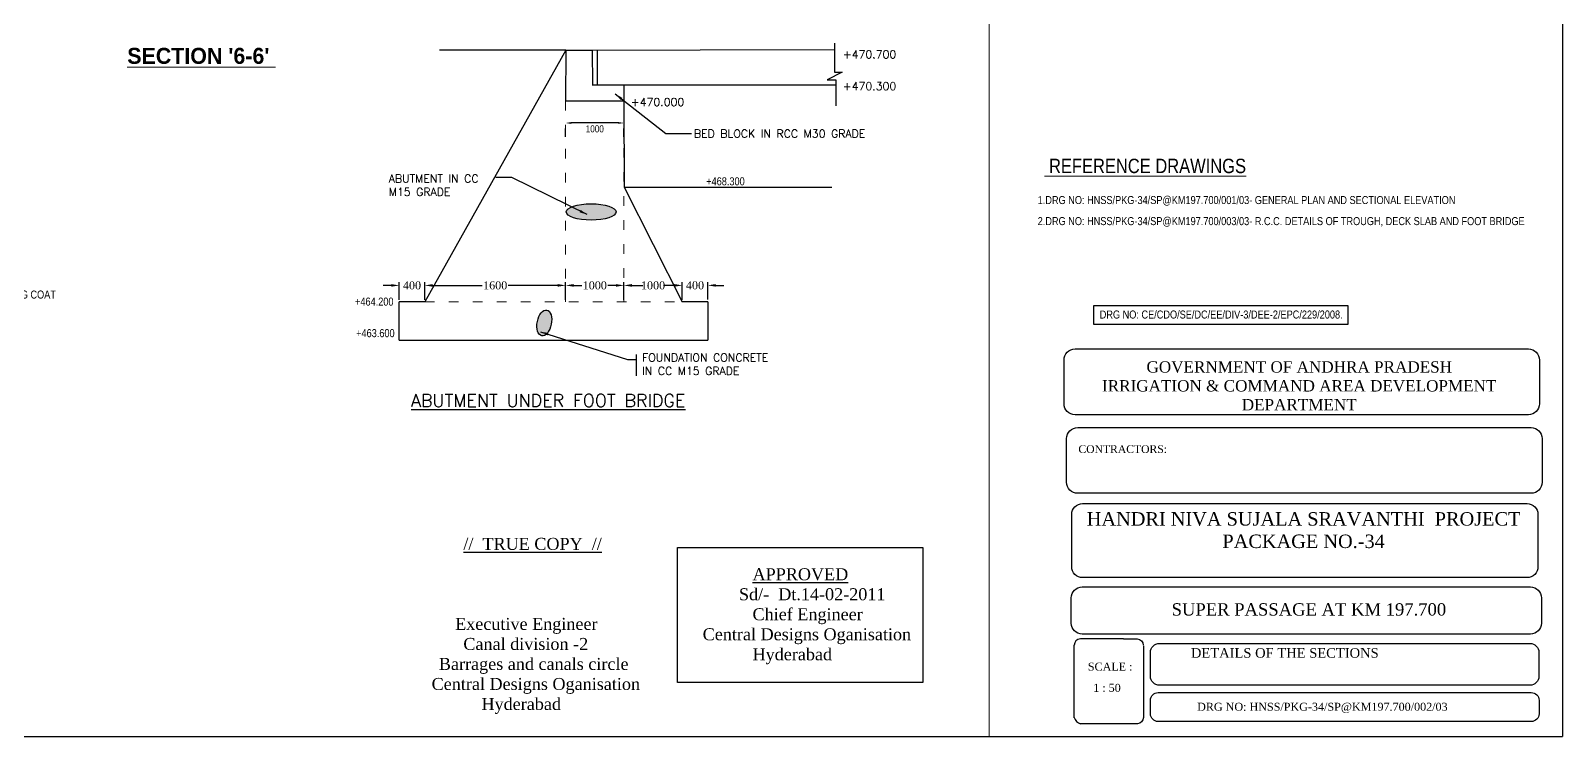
# Model space of a CAD drawing. Header units: millimetres. Extents: x 80 to 6605, y 46 to 2491.
# Drawn here: x 5962.2 to 6440.8, y 95.7 to 316.1 of the extents above; entities that cross this region are included whole.
import ezdxf
from ezdxf.enums import TextEntityAlignment as Align

# ---------------------------------------------------------------- set-up
doc = ezdxf.new("R2010")
doc.units = ezdxf.units.MM
doc.linetypes.add('ACAD_ISO03W100', pattern=[30, 12, -18])
for name, color, linetype in [('MAIN', 7, 'Continuous'), ('SHEET', 3, 'Continuous'), ('TEXT_GENERAL', 4, 'Continuous')]:
    doc.layers.add(name, color=color, linetype=linetype)
doc.styles.add('ARIAL NARROW', font='ARIALN.TTF')
doc.styles.add('CITYBLUEPR', font='cityb___.ttf')
doc.styles.add('ROMANS', font='romans.shx', dxfattribs={"height": 2.5})
doc.styles.add('ROMANT', font='romant')
doc.styles.get("Standard").update_dxf_attribs({"font": 'times.ttf', "height": 2.5})
doc.styles.add('TNR_2.5', font='times.ttf', dxfattribs={"height": 2.5})
doc.dimstyles.new('ISO-25', dxfattribs={"dimtxt": 2.5, "dimasz": 2.5, "dimexe": 1.25, "dimexo": 0.625, "dimtad": 1, "dimlfac": 25, "dimtxsty": 'Standard', "dimcen": 2.5, "dimadec": 0, "dimazin": 0, "dimtfac": 1, "dimtmove": 0, "dimatfit": 3, "dimfxl": 1, "dimarcsym": 0})
doc.dimstyles.new('STANDARD$0', dxfattribs={"dimscale": 88.888889, "dimtxt": 0.02, "dimasz": 0.02, "dimexe": 0.1, "dimexo": 0.1, "dimgap": 0.09, "dimtad": 2, "dimtih": 1, "dimtoh": 1, "dimdec": 0, "dimzin": 1, "dimdsep": 46, "dimtxsty": 'Standard', "dimcen": 0.09, "dimadec": 0, "dimazin": 0, "dimtfac": 1, "dimtdec": 4, "dimtofl": 0, "dimtmove": 0, "dimatfit": 3, "dimfxl": 1, "dimtolj": 1, "dimtzin": 1, "dimarcsym": 0})
doc.dimstyles.new('STYLE_ESH', dxfattribs={"dimtxt": 2.5, "dimasz": 2.5, "dimexe": 1, "dimexo": 0.625, "dimtad": 0, "dimtih": 1, "dimtoh": 1, "dimdec": 0, "dimlfac": 100, "dimzin": 9, "dimdsep": 46, "dimtxsty": 'TNR_2.5', "dimcen": 2.5, "dimadec": 0, "dimazin": 2, "dimtfac": 1, "dimtdec": 0, "dimtofl": 0, "dimtmove": 2, "dimatfit": 3, "dimfxl": 1, "dimarcsym": 0})

# ---------------------------------------------------------------- blocks, each defined once
blk = doc.blocks.new('*D282')
at = {"layer": 'Defpoints', "color": 0, "transparency": 16777216}
for p in [(6129.36, 287.41), (6129.36, 287.27), (6147.58, 287.41)]:
    blk.add_point(p, dxfattribs=at)
at = {"layer": 'TEXT_GENERAL', "color": 0, "lineweight": -2, "transparency": 16777216}
for p, q in [((6145.8, 287.27), (6131.14, 287.27)), ((6129.36, 282.97), (6129.36, 285.5)), ((6147.58, 282.97), (6147.58, 285.5))]:
    blk.add_line(p, q, dxfattribs=at)
at = {"layer": 'TEXT_GENERAL', "color": 0, "transparency": 16777216}
for points in [[(6131.14, 287.57), (6131.14, 286.98), (6129.36, 287.27)], [(6145.8, 287.57), (6145.8, 286.98), (6147.58, 287.27)]]:
    blk.add_solid(points, dxfattribs=at)
at = {"layer": 'TEXT_GENERAL', "color": 0, "lineweight": 9, "transparency": 16777216, "insert": (6138.47, 285.43), "char_height": 2.222, "attachment_point": 5, "style": 'ARIAL NARROW'}
blk.add_mtext('\\A1;1000', dxfattribs=at)
blk = doc.blocks.new('*D283')
at = {"color": 0, "lineweight": -2, "transparency": 16777216}
for p, q in [((6074.86, 236.54), (6072.36, 236.54)), ((6077.36, 232.07), (6077.36, 237.54)), ((6085.36, 232.07), (6085.36, 237.54)), ((6087.86, 236.54), (6090.36, 236.54))]:
    blk.add_line(p, q, dxfattribs=at)
at = {"color": 0, "transparency": 16777216}
for points in [[(6074.86, 236.95), (6074.86, 236.12), (6077.36, 236.54)], [(6087.86, 236.95), (6087.86, 236.12), (6085.36, 236.54)]]:
    blk.add_solid(points, dxfattribs=at)
at = {"layer": 'Defpoints', "color": 0, "transparency": 16777216}
for p in [(6085.36, 236.54), (6077.36, 231.45), (6085.36, 231.45)]:
    blk.add_point(p, dxfattribs=at)
at = {"color": 0, "transparency": 16777216, "insert": (6081.36, 236.54), "char_height": 2.5, "attachment_point": 5, "style": 'TNR_2.5'}
blk.add_mtext('400', dxfattribs=at)
blk = doc.blocks.new('*D284')
at = {"color": 0, "lineweight": -2, "transparency": 16777216}
for p, q in [((6085.36, 232.07), (6085.36, 237.54)), ((6087.86, 236.54), (6103.33, 236.54)), ((6126.86, 236.54), (6111.4, 236.54)), ((6129.36, 232.07), (6129.36, 237.54))]:
    blk.add_line(p, q, dxfattribs=at)
at = {"color": 0, "transparency": 16777216}
for points in [[(6087.86, 236.95), (6087.86, 236.12), (6085.36, 236.54)], [(6126.86, 236.95), (6126.86, 236.12), (6129.36, 236.54)]]:
    blk.add_solid(points, dxfattribs=at)
at = {"layer": 'Defpoints', "color": 0, "transparency": 16777216}
for p in [(6129.36, 236.54), (6085.36, 231.45), (6129.36, 231.44)]:
    blk.add_point(p, dxfattribs=at)
at = {"color": 0, "transparency": 16777216, "insert": (6107.36, 236.54), "char_height": 2.5, "attachment_point": 5, "style": 'TNR_2.5'}
blk.add_mtext('1600', dxfattribs=at)
blk = doc.blocks.new('*D285')
at = {"color": 0, "lineweight": -2, "transparency": 16777216}
for p, q in [((6129.36, 232.07), (6129.36, 237.54)), ((6131.86, 236.54), (6134.43, 236.54)), ((6145.07, 236.54), (6142.5, 236.54)), ((6147.57, 232.07), (6147.57, 237.54))]:
    blk.add_line(p, q, dxfattribs=at)
at = {"color": 0, "transparency": 16777216}
for points in [[(6131.86, 236.95), (6131.86, 236.12), (6129.36, 236.54)], [(6145.07, 236.95), (6145.07, 236.12), (6147.57, 236.54)]]:
    blk.add_solid(points, dxfattribs=at)
at = {"layer": 'Defpoints', "color": 0, "transparency": 16777216}
for p in [(6147.57, 236.54), (6129.36, 231.44), (6147.57, 231.44)]:
    blk.add_point(p, dxfattribs=at)
at = {"color": 0, "transparency": 16777216, "insert": (6138.47, 236.54), "char_height": 2.5, "attachment_point": 5, "style": 'TNR_2.5'}
blk.add_mtext('1000', dxfattribs=at)
blk = doc.blocks.new('*D286')
at = {"color": 0, "lineweight": -2, "transparency": 16777216}
for p, q in [((6163.28, 236.55), (6160.78, 236.55)), ((6165.78, 232.71), (6165.78, 237.55)), ((6173.79, 232.08), (6173.79, 237.55)), ((6176.29, 236.55), (6178.79, 236.55))]:
    blk.add_line(p, q, dxfattribs=at)
at = {"color": 0, "transparency": 16777216}
for points in [[(6163.28, 236.97), (6163.28, 236.14), (6165.78, 236.55)], [(6176.29, 236.97), (6176.29, 236.14), (6173.79, 236.55)]]:
    blk.add_solid(points, dxfattribs=at)
at = {"layer": 'Defpoints', "color": 0, "transparency": 16777216}
for p in [(6173.79, 236.55), (6165.78, 232.09), (6173.79, 231.45)]:
    blk.add_point(p, dxfattribs=at)
at = {"color": 0, "transparency": 16777216, "insert": (6169.79, 236.55), "char_height": 2.5, "attachment_point": 5, "style": 'TNR_2.5'}
blk.add_mtext('400', dxfattribs=at)

msp = doc.modelspace()

# ---------------------------------------------------------------- hatches: boundary and pattern name
at = {"layer": 'TEXT_GENERAL', "lineweight": 9}
h = msp.add_hatch(dxfattribs=at)
h.set_pattern_fill('AR-CONC', color=0, scale=0.01, style=0)
h.set_pattern_definition([(50, (70.5716, -128.5029), (1.8218467, -0.15939086), [0.1905, -2.0955]), (355, (70.5716, -128.5029), (-0.35242826, 1.91056643), [0.1524, -1.6764]), (100.451, (70.7234, -128.5162), (1.469425, 1.7511669), [0.1619, -1.7809]), (46.1842, (70.5716, -127.9949), (2.7107904, -0.4204233), [0.28575, -3.14325]), (96.6356, (70.7975, -128.03), (2.3740423, 2.4742556), [0.24285, -2.67135]), (351.184, (70.5716, -127.995), (2.374046, 2.4742512), [0.2286, -2.5146]), (21, (70.8256, -128.1219), (1.5161488, -1.0226552), [0.1905, -2.0955]), (326, (70.8256, -128.1219), (0.6180203, 1.84187966), [0.1524, -1.6764]), (71.4514, (70.952, -128.2071), (2.1341649, 0.8192286), [0.1619, -1.7809]), (37.5, (70.5716, -128.5029), (0.03088603, 0.84555039), [0, -1.65608, 0, -1.7018, 0, -1.68275]), (7.5, (70.5716, -128.5029), (0.66819663, 1.00180575), [0, -0.97028, 0, -1.61798, 0, -0.64135]), (327.5, (70.0052, -128.5029), (1.35590595, -0.05728744), [0, -0.635, 0, -1.9812, 0, -2.6289]), (317.5, (69.7512, -128.5029), (1.48129181, 0.2542649), [0, -0.8255, 0, -1.31572, 0, -1.8669])])
edge = h.paths.add_edge_path()
edge.add_ellipse((6137.34646, 259.47376), major_axis=(7.80326, 0), ratio=0.327358015, start_angle=0, end_angle=360)
edge = h.paths.add_edge_path()
edge.add_ellipse((6122.70095, 224.80873), major_axis=(0.80612, 4.0334), ratio=0.537506819, start_angle=0, end_angle=360)

# ---------------------------------------------------------------- linework, layer by layer
at = {"color": 0}
for p, q in [((6440.81445, 685.66503), (6440.81445, 95.66503)), ((6213.41825, 312.23424), (6213.42393, 303.15202)), ((6129.37566, 310.01398), (6085.36088, 231.44649)), ((6129.3765, 310.01398), (6089.90362, 310.01398)), ((6129.38025, 310.01398), (6129.36088, 294.19223)), ((6129.37566, 310.01398), (6137.70416, 310.03947)), ((6129.3765, 310.01398), (6213.42115, 310.27119)), ((6137.70416, 310.03947), (6137.70876, 299.19223)), ((6139.20416, 310.04406), (6139.20877, 299.19223)), ((6215.78737, 303.15202), (6211.0891, 300.78352)), ((6213.42393, 303.15202), (6215.78737, 303.15202)), ((6137.69314, 299.19223), (6213.79928, 299.19223)), ((6139.19315, 301.46702), (6139.19315, 299.19223)), ((6139.19315, 299.19223), (6187.35173, 299.19223)), ((6147.58066, 299.19223), (6147.58066, 289.9137)), ((6211.0891, 300.78352), (6213.81895, 300.78352)), ((6213.81895, 300.78352), (6213.80736, 292.6698)), ((6129.36088, 294.19223), (6147.58583, 294.19223)), ((6147.58583, 294.19223), (6147.62834, 267.19199)), ((6147.62834, 267.19199), (6212.50324, 267.19231)), ((6147.62834, 267.19199), (6165.78252, 231.44765)), ((6147.5717, 232.06902), (6147.5717, 237.53644)), ((6150.0717, 236.53644), (6153.43765, 236.53644)), ((6163.28252, 236.53644), (6159.91657, 236.53644)), ((6165.78252, 232.07265), (6165.78252, 237.53644)), ((6173.78845, 231.45151), (6173.78845, 219.4383)), ((6077.35869, 219.45805), (6173.78845, 219.4383)), ((6151.38191, 214.91233), (6151.38191, 208.24411)), ((6303.64285, 126.11095), (6290.20279, 126.11095)), ((6288.27098, 101.49986), (6288.27098, 124.17913)), ((6309.92722, 123.97015), (6309.92722, 101.56054)), ((6308.08482, 99.53613), (6290.20279, 99.53613)), ((5550.81445, 95.66503), (6440.81445, 95.66503))]:
    msp.add_line(p, q, dxfattribs=at)
at = {"color": 0, "ltscale": 6}
for p, q in [((6077.35869, 219.45805), (6077.35968, 231.44649)), ((6085.36088, 231.44649), (6077.35968, 231.44649)), ((6147.58588, 231.44402), (6147.5717, 231.44402))]:
    msp.add_line(p, q, dxfattribs=at)
msp.add_line((6173.78845, 231.44883), (6165.78252, 231.44765))
for points in [[(6294.43359, 230.29377), (6373.77031, 230.29377), (6373.77031, 224.35257), (6294.43359, 224.35257)], [(6164.34894, 154.69782), (6241.01225, 154.69782), (6241.01225, 112.49538), (6164.34894, 112.49538)]]:
    msp.add_lwpolyline(points, close=True)
at = {"color": 0}
for points in [[(6288.56433, 216.6707), (6430.20151, 216.6707, -0.414213562), (6433.66575, 213.20646), (6433.66575, 199.58325, -0.414213562), (6430.20151, 196.11901), (6288.56433, 196.11901, -0.414213562), (6285.10009, 199.58325), (6285.10009, 213.20646, -0.414213562)], [(6289.38517, 192.15073), (6431.02235, 192.15073, -0.414213562), (6434.48659, 188.68649), (6434.48659, 175.06327, -0.414213562), (6431.02235, 171.59903), (6289.38517, 171.59903, -0.414213562), (6285.92093, 175.06327), (6285.92093, 188.68649, -0.414213562)], [(6290.89696, 168.39061), (6429.79161, 168.39061, -0.414213562), (6433.18878, 164.99345), (6433.18878, 148.65704, -0.414213562), (6429.79161, 145.25988), (6290.89696, 145.25988, -0.414213562), (6287.4998, 148.65704), (6287.4998, 164.99345, -0.414213562)], [(6290.78728, 142.33463), (6430.83939, 142.33463, -0.414213562), (6434.26486, 138.90916), (6434.26486, 131.03092, -0.414213562), (6430.83939, 127.60545), (6290.78728, 127.60545, -0.414213562), (6287.36181, 131.03092), (6287.36181, 138.90916, -0.414213562)], [(6314.92959, 124.7045), (6430.67514, 124.7045, -0.414213562), (6433.5061, 121.87353), (6433.5061, 114.46235, -0.414213562), (6430.67514, 111.63138), (6314.92959, 111.63138, -0.414213562), (6312.09862, 114.46235), (6312.09862, 121.87353, -0.414213562)], [(6314.51838, 109.34612), (6431.11321, 109.34612, -0.414213562), (6433.51954, 106.9398), (6433.51954, 102.70724, -0.414213562), (6431.11321, 100.30092), (6314.51838, 100.30092, -0.414213562), (6312.11205, 102.70724), (6312.11205, 106.9398, -0.414213562)]]:
    msp.add_lwpolyline(points, format="xyb", close=True, dxfattribs=at)
for points in [[(6303.64285, 126.11095), (6307.92693, 126.11095, -0.414213562), (6309.85875, 124.17913)], [(6309.92635, 101.57563, -0.368140093), (6308.02954, 99.52923)]]:
    msp.add_lwpolyline(points, format="xyb", dxfattribs=at)
for centre, radius, start, end in [((6290.20279, 124.17913), 1.93182, 90, 180), ((6291.41311, 102.70939), 3.36689, 200.3157406, 249.7662947)]:
    msp.add_arc(centre, radius, start, end, dxfattribs=at)
for centre, major_axis, ratio in [((6137.34646, 259.47376), (7.80326, 0), 0.327358015), ((6122.70095, 224.80873), (0.80612, 4.0334), 0.537506819)]:
    msp.add_ellipse(centre, major_axis=major_axis, ratio=ratio, dxfattribs=at)
for points in [[(6150.0717, 236.9531), (6150.0717, 236.11977), (6147.5717, 236.53644)], [(6163.28252, 236.9531), (6163.28252, 236.11977), (6165.78252, 236.53644)]]:
    msp.add_solid(points, dxfattribs=at)
at = {"layer": 'TEXT_GENERAL', "color": 0, "lineweight": 9}
msp.add_line((6261.73929, 95.66503), (6261.73929, 685.66503), dxfattribs=at)
at = {"layer": 'TEXT_GENERAL', "color": 0, "linetype": 'ACAD_ISO03W100', "lineweight": 9, "ltscale": 0.25}
for p, q in [((6129.36088, 294.19223), (6129.36088, 231.44039)), ((6147.5717, 231.44402), (6147.58583, 294.19223)), ((6085.36088, 231.44649), (6169.05451, 231.43489))]:
    msp.add_line(p, q, dxfattribs=at)

# ---------------------------------------------------------------- texts
at = {"color": 0}
for s, height, style, p in [('+470.700', 2.5, 'ROMANS', (6215.96965, 307.46177)), ('+470.300', 2.5, 'ROMANS', (6215.95403, 297.52593)), ('+470.000', 2.5, 'ROMANS', (6149.72075, 292.56865)), ('%%UABUTMENT UNDER FOOT BRIDGE', 4, 'ROMANT', (6081.06035, 198.5781))]:
    msp.add_text(s, height=height, dxfattribs=dict(at, style=style)).set_placement(p)
for s, height, p in [('SUPER PASSAGE AT KM 197.700', 3.85, (6318.71768, 133.39914)), ('1 : 50', 2.5, (6294.22115, 109.5727)), ('DRG NO: HNSS/PKG-34/SP@KM197.700/002/03', 2.5, (6326.69206, 103.66225))]:
    msp.add_text(s, height=height, dxfattribs=at).set_placement(p)
at = {"color": 0, "insert": (6169.43346, 282.68782), "char_height": 2.5, "width": 160.8961, "attachment_point": 7, "style": 'ROMANS'}
msp.add_mtext('{\\Fsimplex|c0;BED BLOCK} {\\Fsimplex|c0;IN RCC M30} {\\Fsimplex|c0;GRADE}', dxfattribs=at)
at = {"color": 0, "char_height": 2.5}
for s, insert, attachment_point, style in [('1000', (6156.67711, 236.53644), 5, 'TNR_2.5'), ('{\\Fsimplex.shx|c1;FOUNDATION CONCRETE\\PIN CC M1\\Fsimplex.shx|c0;5\\Fsimplex.shx|c1; GRADE}', (6153.24917, 215.23281), 1, 'ROMANS')]:
    msp.add_mtext(s, dxfattribs=dict(at, insert=insert, attachment_point=attachment_point, style=style))
at = {"color": 0}
for s, insert, char_height, width, attachment_point in [('HANDRI NIVA SUJALA SRAVANTHI  PROJECT\\PPACKAGE NO.-34', (6359.9605, 165.70124), 4.2, 151.5, 2), ('SCALE :', (6292.53935, 118.697), 2.5, 25.272, 1)]:
    msp.add_mtext(s, dxfattribs=dict(at, insert=insert, char_height=char_height, width=width, attachment_point=attachment_point))
at = {"char_height": 3.75, "attachment_point": 1}
for s, insert, width in [('                       {\\L//  TRUE COPY  //}\\P                       \\P\\P\\P^I^IExecutive Engineer\\P                       Canal division -2\\P^I       Barrages and canals circle \\P                Central Designs Oganisation\\P                           Hyderabad', (6064.83319, 157.66953), 91.3235094), ('                           {\\LAPPROVED}\\P                        Sd/-  Dt.14-02-2011\\P                           Chief Engineer\\P                Central Designs Oganisation\\P                           Hyderabad', (6149.53549, 148.18268), 255)]:
    msp.add_mtext(s, dxfattribs=dict(at, insert=insert, width=width))
at = {"layer": 'MAIN', "color": 0, "lineweight": 5, "style": 'ARIAL NARROW'}
for s, height, p in [('%%U REFERENCE DRAWINGS', 4.5, (6278.98056, 271.60947)), ('1.DRG NO: HNSS/PKG-34/SP@KM197.700/001/03- GENERAL PLAN AND SECTIONAL ELEVATION', 2.5, (6276.86737, 261.94689)), ('2.DRG NO: HNSS/PKG-34/SP@KM197.700/003/03- R.C.C. DETAILS OF TROUGH, DECK SLAB AND FOOT BRIDGE', 2.5, (6276.86737, 255.37166)), ('DRG NO: CE/CDO/SE/DC/EE/DIV-3/DEE-2/EPC/229/2008.', 2.5, (6296.25424, 226.18678))]:
    msp.add_text(s, height=height, dxfattribs=at).set_placement(p)
at = {"layer": 'SHEET', "color": 0}
for s, insert, char_height, width, attachment_point in [('GOVERNMENT OF ANDHRA PRADESH\\PIRRIGATION & COMMAND AREA DEVELOPMENT DEPARTMENT', (6358.59428, 205.15891), 3.53871, 136.012937, 5), ('CONTRACTORS:', (6289.5977, 185.37178), 2.4063228, 35.8252135, 4), ('\\pt108.285; DETAILS OF THE SECTIONS', (6323.60234, 123.22864), 3.0079035, 114.3593115, 1)]:
    msp.add_mtext(s, dxfattribs=dict(at, insert=insert, char_height=char_height, width=width, attachment_point=attachment_point))
at = {"layer": 'TEXT_GENERAL', "color": 0, "lineweight": 9}
for s, height, style, p in [("%%USECTION '6-6' ", 5, 'CITYBLUEPR', (5992.38324, 305.74774)), ('+468.300', 2.5, 'ARIAL NARROW', (6173.29723, 267.79954)), ('+464.200', 2.5, 'ARIAL NARROW', (6063.55662, 230.2244)), ('+463.600', 2.5, 'ARIAL NARROW', (6063.90878, 220.37083))]:
    msp.add_text(s, height=height, dxfattribs=dict(at, style=style)).set_placement(p)
at = {"layer": 'TEXT_GENERAL', "color": 0, "lineweight": 5, "style": 'ARIAL NARROW'}
msp.add_text('75 THICK WEARING COAT', height=2.5, dxfattribs=at).set_placement((5934.29419, 234.92431), align=Align.TOP_LEFT)
at = {"layer": 'TEXT_GENERAL', "color": 0, "lineweight": 9, "insert": (6074.08824, 271.15497), "char_height": 2.5, "attachment_point": 1, "style": 'ROMANS'}
msp.add_mtext('{\\Fsimplex.shx;ABUTMENT IN CC\\PM1}5{\\Fsimplex.shx; GRADE}', dxfattribs=at)

# ---------------------------------------------------------------- dimensions: what is measured, and where the dimension line sits
at = {"color": 0}
for base, p1, p2, text, picture, middle in [((6085.36088, 236.53644), (6077.35968, 231.44649), (6085.36088, 231.44649), '400', '*D283', (6081.36028, 236.53644)), ((6129.36088, 236.53644), (6085.36088, 231.44649), (6129.36088, 231.44039), '1600', '*D284', (6107.36088, 236.53644)), ((6147.5717, 236.53644), (6129.36088, 231.44039), (6147.5717, 231.44402), '1000', '*D285', (6138.46629, 236.53644)), ((6173.78845, 236.55268), (6165.78166, 232.08526), (6173.78845, 231.45151), '400', '*D286', (6169.78505, 236.55268))]:
    dim = msp.add_linear_dim(base=base, p1=p1, p2=p2, text=text, dimstyle='STYLE_ESH', dxfattribs=at)
    dim.commit()
    dim.dimension.update_dxf_attribs({"geometry": picture, "text_midpoint": middle})
at = {"layer": 'TEXT_GENERAL', "color": 0, "lineweight": 9}
dim = msp.add_linear_dim(base=(6129.36088, 287.27355), p1=(6147.58066, 287.41102), p2=(6129.36088, 287.41102), text='1000', dimstyle='STANDARD$0', override={"dimtxt": 0.025, "dimexe": 0.02, "dimexo": 0.05, "dimgap": 0.008, "dimtxsty": 'ARIAL NARROW', "dimtmove": 2}, dxfattribs=at)
dim.commit()
dim.dimension.update_dxf_attribs({"geometry": '*D282', "text_midpoint": (6138.47077, 285.42783)})

# ---------------------------------------------------------------- leaders
at = {"color": 0, "ltscale": 6}
for points in [[(6144.88891, 296.32747), (6160.72538, 283.96454), (6168.6436, 283.96454)], [(6136.12549, 258.64648), (6112.55792, 270.271), (6107.5427, 270.271)], [(6121.48768, 222.05871), (6148.71708, 213.3592), (6151.38191, 213.3592)]]:
    msp.add_leader(points, dimstyle='ISO-25', override={"dimgap": 0.625, "dimtad": 0}, dxfattribs=at)

doc.saveas('drawing.dxf')
